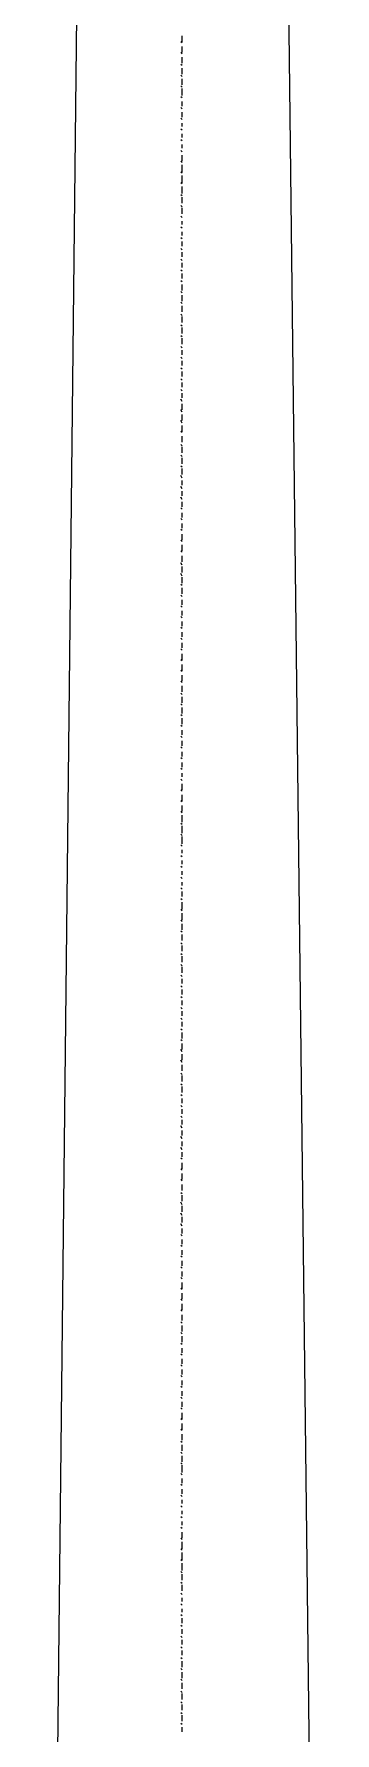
# Model space of a CAD drawing. Header units: millimetres. Extents: x 2928 to 3112, y 1220 to 1280.
# Drawn here: x 3041.607 to 3042.024, y 1249.738 to 1252.089 of the extents above; entities that cross this region are included whole.
import ezdxf

# ---------------------------------------------------------------- set-up
doc = ezdxf.new("R2010")
doc.units = ezdxf.units.MM

msp = doc.modelspace()

# ---------------------------------------------------------------- linework, layer by layer
at = {"color": 7, "linetype": 'Continuous', "lineweight": 5, "true_color": 0x000007}
for points in [[(3041.60672, 1246.67598), (3041.68777, 1254.09577), (3041.68777, 1254.09577)], [(3041.93587, 1254.09577), (3042.02353, 1246.63463), (3042.02353, 1246.63463)]]:
    msp.add_lwpolyline(points, dxfattribs=at)
at = {"color": 252, "linetype": 'Continuous', "lineweight": 13, "true_color": 0x989898}
for points in [[(3041.81182, 1252.0779), (3041.81182, 1252.08617), (3041.81182, 1252.08617)], [(3041.81182, 1252.07625), (3041.81016, 1252.0779), (3041.81016, 1252.0779)], [(3041.81182, 1252.06136), (3041.81016, 1252.06302), (3041.81016, 1252.06302)], [(3041.81182, 1252.06302), (3041.81182, 1252.07129), (3041.81182, 1252.07129)], [(3041.81182, 1252.04813), (3041.81182, 1252.0564), (3041.81182, 1252.0564)], [(3041.81182, 1252.04482), (3041.81016, 1252.04648), (3041.81016, 1252.04648)], [(3041.81182, 1252.02994), (3041.81016, 1252.03159), (3041.81016, 1252.03159)], [(3041.81182, 1252.03324), (3041.81182, 1252.04151), (3041.81182, 1252.04151)], [(3041.81182, 1252.01505), (3041.81016, 1252.0167), (3041.81016, 1252.0167)], [(3041.81182, 1252.01836), (3041.81182, 1252.02663), (3041.81182, 1252.02663)], [(3041.81182, 1252.00347), (3041.81182, 1252.0134), (3041.81182, 1252.0134)], [(3041.81182, 1252.00016), (3041.81016, 1252.00182), (3041.81016, 1252.00182)], [(3041.81182, 1251.98528), (3041.81016, 1251.98693), (3041.81016, 1251.98693)], [(3041.81182, 1251.98859), (3041.81182, 1251.9952), (3041.81182, 1251.9952)], [(3041.81182, 1251.97039), (3041.81016, 1251.97205), (3041.81016, 1251.97205)], [(3041.81182, 1251.9737), (3041.81182, 1251.98032), (3041.81182, 1251.98032)], [(3041.81182, 1251.96047), (3041.81182, 1251.96543), (3041.81182, 1251.96543)], [(3041.81182, 1251.95551), (3041.81016, 1251.95716), (3041.81016, 1251.95716)], [(3041.81182, 1251.94062), (3041.81016, 1251.94228), (3041.81016, 1251.94228)], [(3041.81182, 1251.94558), (3041.81182, 1251.95055), (3041.81182, 1251.95055)], [(3041.81182, 1251.92574), (3041.81016, 1251.92739), (3041.81016, 1251.92739)], [(3041.81182, 1251.9307), (3041.81182, 1251.93566), (3041.81182, 1251.93566)], [(3041.81182, 1251.9125), (3041.81182, 1251.92077), (3041.81182, 1251.92077)], [(3041.81182, 1251.91085), (3041.81016, 1251.9125), (3041.81016, 1251.9125)], [(3041.81182, 1251.89596), (3041.81016, 1251.89762), (3041.81016, 1251.89762)], [(3041.81182, 1251.89762), (3041.81182, 1251.90754), (3041.81182, 1251.90754)], [(3041.81182, 1251.88273), (3041.81182, 1251.89266), (3041.81182, 1251.89266)], [(3041.81182, 1251.88108), (3041.81016, 1251.88273), (3041.81016, 1251.88273)], [(3041.81182, 1251.86785), (3041.81182, 1251.87777), (3041.81182, 1251.87777)], [(3041.81182, 1251.86454), (3041.81016, 1251.86619), (3041.81016, 1251.86619)], [(3041.81182, 1251.84965), (3041.81016, 1251.85131), (3041.81016, 1251.85131)], [(3041.81182, 1251.85461), (3041.81182, 1251.86288), (3041.81182, 1251.86288)], [(3041.81182, 1251.83973), (3041.81182, 1251.848), (3041.81182, 1251.848)], [(3041.81182, 1251.83477), (3041.81016, 1251.83642), (3041.81016, 1251.83642)], [(3041.81182, 1251.81988), (3041.81016, 1251.82153), (3041.81016, 1251.82153)], [(3041.81182, 1251.82484), (3041.81182, 1251.8298), (3041.81182, 1251.8298)], [(3041.81182, 1251.80499), (3041.81016, 1251.80665), (3041.81016, 1251.80665)], [(3041.81182, 1251.80996), (3041.81182, 1251.81492), (3041.81182, 1251.81492)], [(3041.81182, 1251.79507), (3041.81182, 1251.80169), (3041.81182, 1251.80169)], [(3041.81182, 1251.79011), (3041.81016, 1251.79176), (3041.81016, 1251.79176)], [(3041.81182, 1251.77522), (3041.81016, 1251.77688), (3041.81016, 1251.77688)], [(3041.81182, 1251.78018), (3041.81182, 1251.7868), (3041.81182, 1251.7868)], [(3041.81182, 1251.76034), (3041.81016, 1251.76199), (3041.81016, 1251.76199)], [(3041.81182, 1251.7653), (3041.81182, 1251.77191), (3041.81182, 1251.77191)], [(3041.81182, 1251.75041), (3041.81182, 1251.75703), (3041.81182, 1251.75703)], [(3041.81182, 1251.74545), (3041.81016, 1251.7471), (3041.81016, 1251.7471)], [(3041.81182, 1251.73056), (3041.81016, 1251.73222), (3041.81016, 1251.73222)], [(3041.81182, 1251.73387), (3041.81182, 1251.74214), (3041.81182, 1251.74214)], [(3041.81182, 1251.71899), (3041.81182, 1251.72726), (3041.81182, 1251.72726)], [(3041.81182, 1251.71568), (3041.81016, 1251.71733), (3041.81016, 1251.71733)], [(3041.81182, 1251.7041), (3041.81182, 1251.71237), (3041.81182, 1251.71237)], [(3041.81182, 1251.69914), (3041.81016, 1251.70079), (3041.81016, 1251.70079)], [(3041.81182, 1251.68425), (3041.81016, 1251.68591), (3041.81016, 1251.68591)], [(3041.81182, 1251.68922), (3041.81182, 1251.69748), (3041.81182, 1251.69748)], [(3041.81182, 1251.67433), (3041.81182, 1251.6826), (3041.81182, 1251.6826)], [(3041.81182, 1251.66937), (3041.81016, 1251.67102), (3041.81016, 1251.67102)], [(3041.81182, 1251.65448), (3041.81016, 1251.65614), (3041.81016, 1251.65614)], [(3041.81182, 1251.65944), (3041.81182, 1251.66771), (3041.81182, 1251.66771)], [(3041.81182, 1251.6396), (3041.81016, 1251.64125), (3041.81016, 1251.64125)], [(3041.81182, 1251.64456), (3041.81182, 1251.65117), (3041.81182, 1251.65117)], [(3041.81182, 1251.62967), (3041.81182, 1251.63629), (3041.81182, 1251.63629)], [(3041.81182, 1251.62471), (3041.81016, 1251.62636), (3041.81016, 1251.62636)], [(3041.81182, 1251.60982), (3041.81016, 1251.61148), (3041.81016, 1251.61148)], [(3041.81182, 1251.61479), (3041.81182, 1251.6214), (3041.81182, 1251.6214)], [(3041.81182, 1251.59494), (3041.81016, 1251.59659), (3041.81016, 1251.59659)], [(3041.81182, 1251.5999), (3041.81182, 1251.60652), (3041.81182, 1251.60652)], [(3041.81182, 1251.58501), (3041.81182, 1251.59163), (3041.81182, 1251.59163)], [(3041.81182, 1251.58005), (3041.81016, 1251.58336), (3041.81016, 1251.58336)], [(3041.81182, 1251.56517), (3041.81016, 1251.56847), (3041.81016, 1251.56847)], [(3041.81182, 1251.56847), (3041.81182, 1251.57674), (3041.81182, 1251.57674)], [(3041.81182, 1251.55359), (3041.81182, 1251.56186), (3041.81182, 1251.56186)], [(3041.81182, 1251.55028), (3041.81016, 1251.55359), (3041.81016, 1251.55359)], [(3041.81182, 1251.53705), (3041.81016, 1251.5387), (3041.81016, 1251.5387)], [(3041.81182, 1251.5387), (3041.81182, 1251.54697), (3041.81182, 1251.54697)], [(3041.81182, 1251.51885), (3041.81016, 1251.52051), (3041.81016, 1251.52051)], [(3041.81182, 1251.52382), (3041.81182, 1251.53209), (3041.81182, 1251.53209)], [(3041.81182, 1251.50893), (3041.81182, 1251.5172), (3041.81182, 1251.5172)], [(3041.81182, 1251.50397), (3041.81016, 1251.50562), (3041.81016, 1251.50562)], [(3041.81182, 1251.48908), (3041.81016, 1251.49074), (3041.81016, 1251.49074)], [(3041.81182, 1251.49404), (3041.81182, 1251.50231), (3041.81182, 1251.50231)], [(3041.81182, 1251.4742), (3041.81016, 1251.4775), (3041.81016, 1251.4775)], [(3041.81182, 1251.47916), (3041.81182, 1251.48743), (3041.81182, 1251.48743)], [(3041.81182, 1251.46427), (3041.81182, 1251.47089), (3041.81182, 1251.47089)], [(3041.81182, 1251.45931), (3041.81016, 1251.46262), (3041.81016, 1251.46262)], [(3041.81182, 1251.44442), (3041.81016, 1251.44773), (3041.81016, 1251.44773)], [(3041.81182, 1251.44939), (3041.81182, 1251.456), (3041.81182, 1251.456)], [(3041.81182, 1251.43119), (3041.81016, 1251.43285), (3041.81016, 1251.43285)], [(3041.81182, 1251.4345), (3041.81182, 1251.44112), (3041.81182, 1251.44112)], [(3041.81182, 1251.41961), (3041.81182, 1251.42623), (3041.81182, 1251.42623)], [(3041.81182, 1251.41631), (3041.81016, 1251.41796), (3041.81016, 1251.41796)], [(3041.81182, 1251.40142), (3041.81016, 1251.40308), (3041.81016, 1251.40308)], [(3041.81182, 1251.40473), (3041.81182, 1251.41134), (3041.81182, 1251.41134)], [(3041.81182, 1251.38654), (3041.81016, 1251.38819), (3041.81016, 1251.38819)], [(3041.81182, 1251.37165), (3041.81016, 1251.3733), (3041.81016, 1251.3733)], [(3041.81182, 1251.38819), (3041.81182, 1251.39646), (3041.81182, 1251.39646)], [(3041.81182, 1251.3733), (3041.81182, 1251.38157), (3041.81182, 1251.38157)], [(3041.81182, 1251.35346), (3041.81016, 1251.35676), (3041.81016, 1251.35676)], [(3041.81182, 1251.35842), (3041.81182, 1251.36669), (3041.81182, 1251.36669)], [(3041.81182, 1251.34353), (3041.81182, 1251.3518), (3041.81182, 1251.3518)], [(3041.81182, 1251.33857), (3041.81016, 1251.34188), (3041.81016, 1251.34188)], [(3041.81182, 1251.32534), (3041.81016, 1251.32699), (3041.81016, 1251.32699)], [(3041.81182, 1251.32865), (3041.81182, 1251.33692), (3041.81182, 1251.33692)], [(3041.81182, 1251.31045), (3041.81016, 1251.31211), (3041.81016, 1251.31211)], [(3041.81182, 1251.31376), (3041.81182, 1251.32203), (3041.81182, 1251.32203)], [(3041.81182, 1251.29887), (3041.81182, 1251.30549), (3041.81182, 1251.30549)], [(3041.81182, 1251.29557), (3041.81016, 1251.29722), (3041.81016, 1251.29722)], [(3041.81182, 1251.28068), (3041.81016, 1251.28233), (3041.81016, 1251.28233)], [(3041.81182, 1251.28399), (3041.81182, 1251.2906), (3041.81182, 1251.2906)], [(3041.81182, 1251.26579), (3041.81016, 1251.26745), (3041.81016, 1251.26745)], [(3041.81182, 1251.2691), (3041.81182, 1251.27572), (3041.81182, 1251.27572)], [(3041.81182, 1251.25422), (3041.81182, 1251.26083), (3041.81182, 1251.26083)], [(3041.81182, 1251.25091), (3041.81016, 1251.25256), (3041.81016, 1251.25256)], [(3041.81182, 1251.23602), (3041.81016, 1251.23768), (3041.81016, 1251.23768)], [(3041.81182, 1251.23933), (3041.81182, 1251.24595), (3041.81182, 1251.24595)], [(3041.81182, 1251.22114), (3041.81016, 1251.22279), (3041.81016, 1251.22279)], [(3041.81182, 1251.22279), (3041.81182, 1251.23106), (3041.81182, 1251.23106)], [(3041.81182, 1251.2079), (3041.81182, 1251.21617), (3041.81182, 1251.21617)], [(3041.81182, 1251.20625), (3041.81016, 1251.2079), (3041.81016, 1251.2079)], [(3041.81182, 1251.19136), (3041.81016, 1251.19302), (3041.81016, 1251.19302)], [(3041.81182, 1251.19302), (3041.81182, 1251.20129), (3041.81182, 1251.20129)], [(3041.81182, 1251.17813), (3041.81182, 1251.1864), (3041.81182, 1251.1864)], [(3041.81182, 1251.17482), (3041.81016, 1251.17648), (3041.81016, 1251.17648)], [(3041.81182, 1251.15994), (3041.81016, 1251.16159), (3041.81016, 1251.16159)], [(3041.81182, 1251.16325), (3041.81182, 1251.17152), (3041.81182, 1251.17152)], [(3041.81182, 1251.14505), (3041.81016, 1251.14671), (3041.81016, 1251.14671)], [(3041.81182, 1251.14836), (3041.81182, 1251.15663), (3041.81182, 1251.15663)], [(3041.81182, 1251.13347), (3041.81182, 1251.14174), (3041.81182, 1251.14174)], [(3041.81182, 1251.13017), (3041.81016, 1251.13182), (3041.81016, 1251.13182)], [(3041.81182, 1251.11528), (3041.81016, 1251.11694), (3041.81016, 1251.11694)], [(3041.81182, 1251.11859), (3041.81182, 1251.12521), (3041.81182, 1251.12521)], [(3041.81182, 1251.1004), (3041.81016, 1251.10205), (3041.81016, 1251.10205)], [(3041.81182, 1251.1037), (3041.81182, 1251.11032), (3041.81182, 1251.11032)], [(3041.81182, 1251.08882), (3041.81182, 1251.09543), (3041.81182, 1251.09543)], [(3041.81182, 1251.08551), (3041.81016, 1251.08716), (3041.81016, 1251.08716)], [(3041.81182, 1251.07062), (3041.81016, 1251.07228), (3041.81016, 1251.07228)], [(3041.81182, 1251.07393), (3041.81182, 1251.08055), (3041.81182, 1251.08055)], [(3041.81182, 1251.05574), (3041.81016, 1251.05739), (3041.81016, 1251.05739)], [(3041.81182, 1251.0607), (3041.81182, 1251.06566), (3041.81182, 1251.06566)], [(3041.81182, 1251.04251), (3041.81182, 1251.05078), (3041.81182, 1251.05078)], [(3041.81182, 1251.04085), (3041.81016, 1251.04251), (3041.81016, 1251.04251)], [(3041.81182, 1251.02597), (3041.81016, 1251.02762), (3041.81016, 1251.02762)], [(3041.81182, 1251.02762), (3041.81182, 1251.03589), (3041.81182, 1251.03589)], [(3041.81182, 1251.01273), (3041.81182, 1251.021), (3041.81182, 1251.021)], [(3041.81182, 1251.01108), (3041.81016, 1251.01273), (3041.81016, 1251.01273)], [(3041.81182, 1250.99785), (3041.81182, 1251.00777), (3041.81182, 1251.00777)], [(3041.81182, 1250.99454), (3041.81016, 1250.99619), (3041.81016, 1250.99619)], [(3041.81182, 1250.97965), (3041.81016, 1250.98131), (3041.81016, 1250.98131)], [(3041.81182, 1250.98296), (3041.81182, 1250.99289), (3041.81182, 1250.99289)], [(3041.81182, 1250.96808), (3041.81182, 1250.978), (3041.81182, 1250.978)], [(3041.81182, 1250.96477), (3041.81016, 1250.96642), (3041.81016, 1250.96642)], [(3041.81182, 1250.94988), (3041.81016, 1250.95154), (3041.81016, 1250.95154)], [(3041.81182, 1250.95484), (3041.81182, 1250.95981), (3041.81182, 1250.95981)], [(3041.81182, 1250.935), (3041.81016, 1250.93665), (3041.81016, 1250.93665)], [(3041.81182, 1250.93996), (3041.81182, 1250.94492), (3041.81182, 1250.94492)], [(3041.81182, 1250.92507), (3041.81182, 1250.93003), (3041.81182, 1250.93003)], [(3041.81182, 1250.92011), (3041.81016, 1250.92176), (3041.81016, 1250.92176)], [(3041.81182, 1250.90522), (3041.81016, 1250.90688), (3041.81016, 1250.90688)], [(3041.81182, 1250.91019), (3041.81182, 1250.91515), (3041.81182, 1250.91515)], [(3041.81182, 1250.89034), (3041.81016, 1250.89199), (3041.81016, 1250.89199)], [(3041.81182, 1250.8953), (3041.81182, 1250.90192), (3041.81182, 1250.90192)], [(3041.81182, 1250.87711), (3041.81182, 1250.88703), (3041.81182, 1250.88703)], [(3041.81182, 1250.87545), (3041.81016, 1250.87711), (3041.81016, 1250.87711)], [(3041.81182, 1250.86057), (3041.81016, 1250.86222), (3041.81016, 1250.86222)], [(3041.81182, 1250.86222), (3041.81182, 1250.87214), (3041.81182, 1250.87214)], [(3041.81182, 1250.84899), (3041.81182, 1250.85726), (3041.81182, 1250.85726)], [(3041.81182, 1250.84568), (3041.81016, 1250.84733), (3041.81016, 1250.84733)], [(3041.81182, 1250.8341), (3041.81182, 1250.84237), (3041.81182, 1250.84237)], [(3041.81182, 1250.82914), (3041.81016, 1250.8308), (3041.81016, 1250.8308)], [(3041.81182, 1250.81426), (3041.81016, 1250.81591), (3041.81016, 1250.81591)], [(3041.81182, 1250.81922), (3041.81182, 1250.82749), (3041.81182, 1250.82749)], [(3041.81182, 1250.80433), (3041.81182, 1250.8126), (3041.81182, 1250.8126)], [(3041.81182, 1250.79937), (3041.81016, 1250.80102), (3041.81016, 1250.80102)], [(3041.81182, 1250.78448), (3041.81016, 1250.78614), (3041.81016, 1250.78614)], [(3041.81182, 1250.78945), (3041.81182, 1250.79772), (3041.81182, 1250.79772)], [(3041.81182, 1250.7696), (3041.81016, 1250.77125), (3041.81016, 1250.77125)], [(3041.81182, 1250.77456), (3041.81182, 1250.78118), (3041.81182, 1250.78118)], [(3041.81182, 1250.75967), (3041.81182, 1250.76629), (3041.81182, 1250.76629)], [(3041.81182, 1250.75471), (3041.81016, 1250.75637), (3041.81016, 1250.75637)], [(3041.81182, 1250.73983), (3041.81016, 1250.74148), (3041.81016, 1250.74148)], [(3041.81182, 1250.74479), (3041.81182, 1250.7514), (3041.81182, 1250.7514)], [(3041.81182, 1250.72494), (3041.81016, 1250.72659), (3041.81016, 1250.72659)], [(3041.81182, 1250.7299), (3041.81182, 1250.73652), (3041.81182, 1250.73652)], [(3041.81182, 1250.71502), (3041.81182, 1250.72163), (3041.81182, 1250.72163)], [(3041.81182, 1250.71005), (3041.81016, 1250.71171), (3041.81016, 1250.71171)], [(3041.81182, 1250.69517), (3041.81016, 1250.69682), (3041.81016, 1250.69682)], [(3041.81182, 1250.69848), (3041.81182, 1250.70675), (3041.81182, 1250.70675)], [(3041.81182, 1250.68359), (3041.81182, 1250.69186), (3041.81182, 1250.69186)], [(3041.81182, 1250.68028), (3041.81016, 1250.68359), (3041.81016, 1250.68359)], [(3041.81182, 1250.6654), (3041.81016, 1250.6687), (3041.81016, 1250.6687)], [(3041.81182, 1250.6687), (3041.81182, 1250.67697), (3041.81182, 1250.67697)], [(3041.81182, 1250.64886), (3041.81016, 1250.65051), (3041.81016, 1250.65051)], [(3041.81182, 1250.65382), (3041.81182, 1250.66209), (3041.81182, 1250.66209)], [(3041.81182, 1250.63893), (3041.81182, 1250.6472), (3041.81182, 1250.6472)], [(3041.81182, 1250.63397), (3041.81016, 1250.63562), (3041.81016, 1250.63562)], [(3041.81182, 1250.62405), (3041.81182, 1250.63232), (3041.81182, 1250.63232)], [(3041.81182, 1250.61908), (3041.81016, 1250.62074), (3041.81016, 1250.62074)], [(3041.81182, 1250.6042), (3041.81016, 1250.60585), (3041.81016, 1250.60585)], [(3041.81182, 1250.60916), (3041.81182, 1250.61578), (3041.81182, 1250.61578)], [(3041.81182, 1250.59427), (3041.81182, 1250.60089), (3041.81182, 1250.60089)], [(3041.81182, 1250.58931), (3041.81016, 1250.59097), (3041.81016, 1250.59097)], [(3041.81182, 1250.57443), (3041.81016, 1250.57773), (3041.81016, 1250.57773)], [(3041.81182, 1250.57939), (3041.81182, 1250.586), (3041.81182, 1250.586)], [(3041.81182, 1250.55954), (3041.81016, 1250.56285), (3041.81016, 1250.56285)], [(3041.81182, 1250.5645), (3041.81182, 1250.57112), (3041.81182, 1250.57112)], [(3041.81182, 1250.54962), (3041.81182, 1250.55623), (3041.81182, 1250.55623)], [(3041.81182, 1250.54466), (3041.81016, 1250.54796), (3041.81016, 1250.54796)], [(3041.81182, 1250.53142), (3041.81016, 1250.53308), (3041.81016, 1250.53308)], [(3041.81182, 1250.53473), (3041.81182, 1250.54135), (3041.81182, 1250.54135)], [(3041.81182, 1250.51654), (3041.81016, 1250.51819), (3041.81016, 1250.51819)], [(3041.81182, 1250.50165), (3041.81016, 1250.50331), (3041.81016, 1250.50331)], [(3041.81182, 1250.51819), (3041.81182, 1250.52646), (3041.81182, 1250.52646)], [(3041.81182, 1250.50331), (3041.81182, 1250.51158), (3041.81182, 1250.51158)], [(3041.81182, 1250.48346), (3041.81016, 1250.48511), (3041.81016, 1250.48511)], [(3041.81182, 1250.48842), (3041.81182, 1250.49669), (3041.81182, 1250.49669)], [(3041.81182, 1250.47353), (3041.81182, 1250.4818), (3041.81182, 1250.4818)], [(3041.81182, 1250.46857), (3041.81016, 1250.47188), (3041.81016, 1250.47188)], [(3041.81182, 1250.45369), (3041.81016, 1250.45699), (3041.81016, 1250.45699)], [(3041.81182, 1250.45865), (3041.81182, 1250.46692), (3041.81182, 1250.46692)], [(3041.81182, 1250.4388), (3041.81016, 1250.44211), (3041.81016, 1250.44211)], [(3041.81182, 1250.44376), (3041.81182, 1250.45203), (3041.81182, 1250.45203)], [(3041.81182, 1250.42888), (3041.81182, 1250.43549), (3041.81182, 1250.43549)], [(3041.81182, 1250.42557), (3041.81016, 1250.42722), (3041.81016, 1250.42722)], [(3041.81182, 1250.41068), (3041.81016, 1250.41234), (3041.81016, 1250.41234)], [(3041.81182, 1250.41399), (3041.81182, 1250.42061), (3041.81182, 1250.42061)], [(3041.81182, 1250.3958), (3041.81016, 1250.39745), (3041.81016, 1250.39745)], [(3041.81182, 1250.3991), (3041.81182, 1250.40572), (3041.81182, 1250.40572)], [(3041.81182, 1250.38422), (3041.81182, 1250.39083), (3041.81182, 1250.39083)], [(3041.81182, 1250.38091), (3041.81016, 1250.38256), (3041.81016, 1250.38256)], [(3041.81182, 1250.36602), (3041.81016, 1250.36768), (3041.81016, 1250.36768)], [(3041.81182, 1250.36933), (3041.81182, 1250.37595), (3041.81182, 1250.37595)], [(3041.81182, 1250.35114), (3041.81016, 1250.35279), (3041.81016, 1250.35279)], [(3041.81182, 1250.35279), (3041.81182, 1250.36106), (3041.81182, 1250.36106)], [(3041.81182, 1250.33791), (3041.81182, 1250.34618), (3041.81182, 1250.34618)], [(3041.81182, 1250.33625), (3041.81016, 1250.33791), (3041.81016, 1250.33791)], [(3041.81182, 1250.32137), (3041.81016, 1250.32302), (3041.81016, 1250.32302)], [(3041.81182, 1250.32302), (3041.81182, 1250.33129), (3041.81182, 1250.33129)], [(3041.81182, 1250.30813), (3041.81182, 1250.3164), (3041.81182, 1250.3164)], [(3041.81182, 1250.30483), (3041.81016, 1250.30648), (3041.81016, 1250.30648)], [(3041.81182, 1250.29325), (3041.81182, 1250.30152), (3041.81182, 1250.30152)], [(3041.81182, 1250.28994), (3041.81016, 1250.29159), (3041.81016, 1250.29159)], [(3041.81182, 1250.27505), (3041.81016, 1250.27671), (3041.81016, 1250.27671)], [(3041.81182, 1250.27836), (3041.81182, 1250.28663), (3041.81182, 1250.28663)], [(3041.81182, 1250.26348), (3041.81182, 1250.27009), (3041.81182, 1250.27009)], [(3041.81182, 1250.26017), (3041.81016, 1250.26182), (3041.81016, 1250.26182)], [(3041.81182, 1250.24528), (3041.81016, 1250.24694), (3041.81016, 1250.24694)], [(3041.81182, 1250.24859), (3041.81182, 1250.25521), (3041.81182, 1250.25521)], [(3041.81182, 1250.2304), (3041.81016, 1250.23205), (3041.81016, 1250.23205)], [(3041.81182, 1250.23371), (3041.81182, 1250.24032), (3041.81182, 1250.24032)], [(3041.81182, 1250.21882), (3041.81182, 1250.22544), (3041.81182, 1250.22544)], [(3041.81182, 1250.21551), (3041.81016, 1250.21717), (3041.81016, 1250.21717)], [(3041.81182, 1250.20063), (3041.81016, 1250.20228), (3041.81016, 1250.20228)], [(3041.81182, 1250.20393), (3041.81182, 1250.21055), (3041.81182, 1250.21055)], [(3041.81182, 1250.18574), (3041.81016, 1250.18739), (3041.81016, 1250.18739)], [(3041.81182, 1250.18905), (3041.81182, 1250.19566), (3041.81182, 1250.19566)], [(3041.81182, 1250.17251), (3041.81182, 1250.18078), (3041.81182, 1250.18078)], [(3041.81182, 1250.17085), (3041.81016, 1250.17251), (3041.81016, 1250.17251)], [(3041.81182, 1250.15597), (3041.81016, 1250.15762), (3041.81016, 1250.15762)], [(3041.81182, 1250.15762), (3041.81182, 1250.16589), (3041.81182, 1250.16589)], [(3041.81182, 1250.14274), (3041.81182, 1250.15101), (3041.81182, 1250.15101)], [(3041.81182, 1250.13943), (3041.81016, 1250.14108), (3041.81016, 1250.14108)], [(3041.81182, 1250.12785), (3041.81182, 1250.13612), (3041.81182, 1250.13612)], [(3041.81182, 1250.12454), (3041.81016, 1250.1262), (3041.81016, 1250.1262)], [(3041.81182, 1250.10966), (3041.81016, 1250.11131), (3041.81016, 1250.11131)], [(3041.81182, 1250.11296), (3041.81182, 1250.12123), (3041.81182, 1250.12123)], [(3041.81182, 1250.09808), (3041.81182, 1250.108), (3041.81182, 1250.108)], [(3041.81182, 1250.09477), (3041.81016, 1250.09642), (3041.81016, 1250.09642)], [(3041.81182, 1250.07988), (3041.81016, 1250.08154), (3041.81016, 1250.08154)], [(3041.81182, 1250.08319), (3041.81182, 1250.08981), (3041.81182, 1250.08981)], [(3041.81182, 1250.065), (3041.81016, 1250.06665), (3041.81016, 1250.06665)], [(3041.81182, 1250.06831), (3041.81182, 1250.07492), (3041.81182, 1250.07492)], [(3041.81182, 1250.05507), (3041.81182, 1250.06004), (3041.81182, 1250.06004)], [(3041.81182, 1250.05011), (3041.81016, 1250.05177), (3041.81016, 1250.05177)], [(3041.81182, 1250.03523), (3041.81016, 1250.03688), (3041.81016, 1250.03688)], [(3041.81182, 1250.04019), (3041.81182, 1250.04515), (3041.81182, 1250.04515)], [(3041.81182, 1250.02034), (3041.81016, 1250.02199), (3041.81016, 1250.02199)], [(3041.81182, 1250.0253), (3041.81182, 1250.03026), (3041.81182, 1250.03026)], [(3041.81182, 1250.00711), (3041.81182, 1250.01538), (3041.81182, 1250.01538)], [(3041.81182, 1250.00545), (3041.81016, 1250.00711), (3041.81016, 1250.00711)], [(3041.81182, 1249.99057), (3041.81016, 1249.99222), (3041.81016, 1249.99222)], [(3041.81182, 1249.99222), (3041.81182, 1250.00215), (3041.81182, 1250.00215)], [(3041.81182, 1249.97734), (3041.81182, 1249.98726), (3041.81182, 1249.98726)], [(3041.81182, 1249.97568), (3041.81016, 1249.97734), (3041.81016, 1249.97734)], [(3041.81182, 1249.96245), (3041.81182, 1249.97238), (3041.81182, 1249.97238)], [(3041.81182, 1249.95914), (3041.81016, 1249.9608), (3041.81016, 1249.9608)], [(3041.81182, 1249.94426), (3041.81016, 1249.94591), (3041.81016, 1249.94591)], [(3041.81182, 1249.94922), (3041.81182, 1249.95749), (3041.81182, 1249.95749)], [(3041.81182, 1249.93433), (3041.81182, 1249.9426), (3041.81182, 1249.9426)], [(3041.81182, 1249.92937), (3041.81016, 1249.93103), (3041.81016, 1249.93103)], [(3041.81182, 1249.91449), (3041.81016, 1249.91614), (3041.81016, 1249.91614)], [(3041.81182, 1249.91945), (3041.81182, 1249.92441), (3041.81182, 1249.92441)], [(3041.81182, 1249.8996), (3041.81016, 1249.90125), (3041.81016, 1249.90125)], [(3041.81182, 1249.90456), (3041.81182, 1249.90952), (3041.81182, 1249.90952)], [(3041.81182, 1249.88968), (3041.81182, 1249.89629), (3041.81182, 1249.89629)], [(3041.81182, 1249.88471), (3041.81016, 1249.88637), (3041.81016, 1249.88637)], [(3041.81182, 1249.86983), (3041.81016, 1249.87148), (3041.81016, 1249.87148)], [(3041.81182, 1249.87479), (3041.81182, 1249.88141), (3041.81182, 1249.88141)], [(3041.81182, 1249.85494), (3041.81016, 1249.8566), (3041.81016, 1249.8566)], [(3041.81182, 1249.8599), (3041.81182, 1249.86652), (3041.81182, 1249.86652)], [(3041.81182, 1249.84502), (3041.81182, 1249.85163), (3041.81182, 1249.85163)], [(3041.81182, 1249.84006), (3041.81016, 1249.84171), (3041.81016, 1249.84171)], [(3041.81182, 1249.82517), (3041.81016, 1249.82682), (3041.81016, 1249.82682)], [(3041.81182, 1249.82848), (3041.81182, 1249.83675), (3041.81182, 1249.83675)], [(3041.81182, 1249.81359), (3041.81182, 1249.82186), (3041.81182, 1249.82186)], [(3041.81182, 1249.81028), (3041.81016, 1249.81194), (3041.81016, 1249.81194)], [(3041.81182, 1249.79871), (3041.81182, 1249.80698), (3041.81182, 1249.80698)], [(3041.81182, 1249.79374), (3041.81016, 1249.7954), (3041.81016, 1249.7954)], [(3041.81182, 1249.77886), (3041.81016, 1249.78051), (3041.81016, 1249.78051)], [(3041.81182, 1249.78382), (3041.81182, 1249.79209), (3041.81182, 1249.79209)], [(3041.81182, 1249.76893), (3041.81182, 1249.7772), (3041.81182, 1249.7772)], [(3041.81182, 1249.76397), (3041.81016, 1249.76563), (3041.81016, 1249.76563)], [(3041.81182, 1249.75405), (3041.81182, 1249.76232), (3041.81182, 1249.76232)], [(3041.81182, 1249.74909), (3041.81016, 1249.75074), (3041.81016, 1249.75074)], [(3041.81182, 1249.73916), (3041.81182, 1249.74578), (3041.81182, 1249.74578)]]:
    msp.add_lwpolyline(points, dxfattribs=at)

doc.saveas('drawing.dxf')
